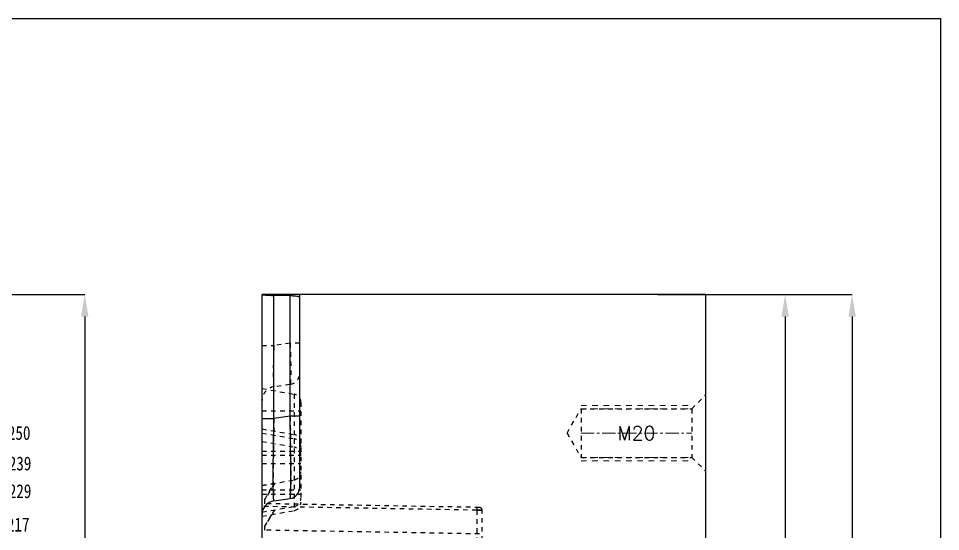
# Model space of a CAD drawing. Header units: millimetres. Extents: x -1265 to 1982, y -12197 to 1934.
# Drawn here: x 338.1 to 670.7, y -2947.6 to -2762.5 of the extents above; entities that cross this region are included whole.
import ezdxf
from ezdxf.enums import TextEntityAlignment as Align

# ---------------------------------------------------------------- set-up
doc = ezdxf.new("R2010")
doc.units = ezdxf.units.MM
doc.header["$LTSCALE"] = 16.335
doc.header["$PDMODE"] = 3
doc.header["$PDSIZE"] = 0.3125
doc.linetypes.add('CENTER', pattern=[0.6, 0.375, -0.075, 0.075, -0.075])
doc.linetypes.add('HIDDEN', pattern=[0.2, 0.1, -0.1])
doc.layers.get('0').update_dxf_attribs({"linetype": 'CONTINUOUS'})
doc.layers.get('Defpoints').update_dxf_attribs({"linetype": 'CONTINUOUS'})
doc.layers.add('DEFAULT_2', color=8, linetype='HIDDEN')
doc.layers.add('DIM', color=3, linetype='CONTINUOUS')
doc.layers.add('screw', color=33, linetype='CONTINUOUS', lineweight=13)
doc.styles.get("Standard").update_dxf_attribs({"font": 'txt', "width": 0.8})
doc.styles.add('TXT', font='txt.shx', dxfattribs={"bigfont": 'gbcbig.shx'})
doc.dimstyles.new('11', dxfattribs={"dimtxt": 8, "dimasz": 8, "dimexe": 0, "dimexo": 0, "dimgap": 0, "dimtad": 0, "dimdsep": 46, "dimtxsty": 'Standard', "dimcen": 0, "dimclrd": 4, "dimclre": 4, "dimclrt": 6, "dimazin": 0, "dimtp": 0.01, "dimtm": 0.01, "dimtfac": 1, "dimtofl": 0, "dimtmove": 0, "dimatfit": 3, "dimfxl": 0, "dimtolj": 1, "dimarcsym": 0})

# ---------------------------------------------------------------- blocks, each defined once
blk = doc.blocks.new('*D443')
at = {"color": 4, "lineweight": -2}
for p, q in [((585.99, -2862.07), (614.67, -2862.07)), ((614.67, -2870.07), (614.67, -3009.57)), ((614.67, -3154.07), (614.67, -3024.51)), ((585.99, -3162.07), (614.67, -3162.07))]:
    blk.add_line(p, q, dxfattribs=at)
at = {"color": 4}
for points in [[(613.34, -2870.07), (616.01, -2870.07), (614.67, -2862.07)], [(613.34, -3154.07), (616.01, -3154.07), (614.67, -3162.07)]]:
    blk.add_solid(points, dxfattribs=at)
at = {"layer": 'Defpoints', "color": 0}
for p in [(585.99, -2862.07), (614.67, -2862.07), (585.99, -3162.07)]:
    blk.add_point(p, dxfattribs=at)
at = {"color": 6, "insert": (614.67, -3017.04), "char_height": 8, "attachment_point": 5, "rotation": 90}
blk.add_mtext('\\A1;300', dxfattribs=at)
blk = doc.blocks.new('*D444')
at = {"color": 4, "lineweight": -2}
for p, q in [((568.59, -2862.07), (638.84, -2862.07)), ((638.84, -2870.07), (638.84, -3084.52)), ((638.84, -3454.07), (638.84, -3099.45)), ((568.59, -3462.07), (638.84, -3462.07))]:
    blk.add_line(p, q, dxfattribs=at)
at = {"color": 4}
for points in [[(637.51, -2870.07), (640.17, -2870.07), (638.84, -2862.07)], [(637.51, -3454.07), (640.17, -3454.07), (638.84, -3462.07)]]:
    blk.add_solid(points, dxfattribs=at)
at = {"layer": 'Defpoints', "color": 0}
for p in [(568.59, -2862.07), (568.59, -3462.07), (638.84, -3462.07)]:
    blk.add_point(p, dxfattribs=at)
at = {"color": 6, "insert": (638.84, -3091.98), "char_height": 8, "attachment_point": 5, "rotation": 90}
blk.add_mtext('\\A1;600', dxfattribs=at)
blk = doc.blocks.new('*D502')
at = {"color": 4, "lineweight": -2}
for p, q in [((234.48, -2862.07), (362.03, -2862.07)), ((362.03, -2870.07), (362.03, -3130.16)), ((362.03, -3454.07), (362.03, -3145.1)), ((234.48, -3462.07), (362.03, -3462.07))]:
    blk.add_line(p, q, dxfattribs=at)
at = {"color": 4}
for points in [[(360.7, -2870.07), (363.36, -2870.07), (362.03, -2862.07)], [(360.7, -3454.07), (363.36, -3454.07), (362.03, -3462.07)]]:
    blk.add_solid(points, dxfattribs=at)
at = {"layer": 'Defpoints', "color": 0}
for p in [(234.48, -2862.07), (234.48, -3462.07), (362.03, -3462.07)]:
    blk.add_point(p, dxfattribs=at)
at = {"color": 6, "insert": (362.03, -3137.63), "char_height": 8, "attachment_point": 5, "rotation": 90}
blk.add_mtext('\\A1;600', dxfattribs=at)
blk = doc.blocks.new('*D517')
at = {"layer": 'Defpoints', "color": 0}
for p in [(208.55, -2945.07), (333.37, -2945.07), (36.15, -3162.07)]:
    blk.add_point(p, dxfattribs=at)
at = {"layer": 'DIM', "color": 4, "lineweight": -2}
blk.add_line((208.55, -2945.07), (333.37, -2945.07), dxfattribs=at)
at = {"layer": 'DIM', "color": 6, "insert": (338.03, -2945.07), "char_height": 5, "attachment_point": 5}
blk.add_mtext('\\A1;217', dxfattribs=at)
blk = doc.blocks.new('*D518')
at = {"layer": 'Defpoints', "color": 0}
for p in [(53.55, -2933.07), (333.37, -2933.07), (36.15, -3162.07)]:
    blk.add_point(p, dxfattribs=at)
at = {"layer": 'DIM', "color": 4, "lineweight": -2}
blk.add_line((53.55, -2933.07), (333.37, -2933.07), dxfattribs=at)
at = {"layer": 'DIM', "color": 6, "insert": (338.7, -2933.07), "char_height": 5, "attachment_point": 5}
blk.add_mtext('\\A1;229', dxfattribs=at)
blk = doc.blocks.new('*D519')
at = {"layer": 'Defpoints', "color": 0}
for p in [(47.15, -2912.07), (333.37, -2912.07), (36.15, -3162.07)]:
    blk.add_point(p, dxfattribs=at)
at = {"layer": 'DIM', "color": 4, "lineweight": -2}
blk.add_line((47.15, -2912.07), (333.37, -2912.07), dxfattribs=at)
at = {"layer": 'DIM', "color": 6, "insert": (338.37, -2912.07), "char_height": 5, "attachment_point": 5}
blk.add_mtext('\\A1;250', dxfattribs=at)
blk = doc.blocks.new('*D520')
at = {"layer": 'Defpoints', "color": 0}
for p in [(208.55, -2923.07), (333.37, -2923.07), (36.15, -3162.07)]:
    blk.add_point(p, dxfattribs=at)
at = {"layer": 'DIM', "color": 4, "lineweight": -2}
blk.add_line((208.55, -2923.07), (333.37, -2923.07), dxfattribs=at)
at = {"layer": 'DIM', "color": 6, "insert": (338.7, -2923.07), "char_height": 5, "attachment_point": 5}
blk.add_mtext('\\A1;239', dxfattribs=at)

msp = doc.modelspace()

# ---------------------------------------------------------------- linework, layer by layer
at = {"color": 7, "linetype": 'Continuous'}
for p, q in [((585.986, -2862.072), (425.986, -2862.072)), ((425.986, -3462.031), (425.986, -2862.114)), ((430.291, -2906.81), (430.291, -2862.421)), ((436.108, -2905.992), (436.108, -2862.501)), ((439.551, -2931.739), (439.551, -2863.005)), ((585.986, -2862.072), (585.986, -3462.072)), ((425.986, -2906.81), (430.291, -2906.81)), ((436.108, -2905.992), (430.291, -2906.81)), ((439.551, -2905.992), (436.108, -2905.992)), ((430.291, -2936.518), (436.108, -2935.7))]:
    msp.add_line(p, q, dxfattribs=at)
msp.add_lwpolyline([(-326.714, -2762.541), (670.732, -2762.541), (670.732, -3582.339), (-326.714, -3582.339)], close=True)
for centre, radius, start, end in [((435.551, -2931.739), 4, 278, 0), ((430.986, -2941.469), 5, 98, 180)]:
    msp.add_arc(centre, radius, start, end, dxfattribs=at)
msp.add_ellipse((376.538, -2944.072), major_axis=(583.46, 0), ratio=0.1405408, start_param=1.4685203, end_param=1.4785385, dxfattribs=at)
for points, knots in [([(425.986, -2862.114), (425.986, -2862.122), (426.023, -2862.135), (426.076, -2862.15), (426.179, -2862.17), (426.315, -2862.19), (426.49, -2862.213), (426.793, -2862.247), (427.252, -2862.289), (427.889, -2862.335), (428.625, -2862.375), (429.437, -2862.405), (430, -2862.417), (430.291, -2862.421)], [0, 0, 0, 0, 0.0058543, 0.0202996, 0.0436899, 0.0759417, 0.116786, 0.1659115, 0.2874061, 0.4366261, 0.6088171, 0.79869, 1, 1, 1, 1]), ([(436.108, -2862.501), (436.561, -2862.507), (437.385, -2862.533), (438.349, -2862.611), (438.96, -2862.707), (439.269, -2862.79), (439.469, -2862.867), (439.551, -2862.965), (439.551, -2863.005)], [0, 0, 0, 0, 0.3828089, 0.6971787, 0.8165499, 0.906274, 0.9656129, 1, 1, 1, 1]), ([(430.291, -2936.518), (430.276, -2936.52), (430.243, -2936.463), (430.224, -2936.368), (430.194, -2936.19), (430.17, -2935.951), (430.145, -2935.638), (430.113, -2935.085), (430.079, -2934.223), (430.049, -2932.992), (430.027, -2931.505), (430.014, -2929.777), (430.01, -2927.823), (430.015, -2925.665), (430.035, -2922.439), (430.082, -2918.071), (430.17, -2912.549), (430.247, -2908.747), (430.291, -2906.81)], [0, 0, 0, 0, 0.0014894, 0.005038, 0.0108821, 0.0190598, 0.0295788, 0.0424239, 0.0749992, 0.1165526, 0.1667127, 0.2250306, 0.2909313, 0.3637754, 0.4428334, 0.6163481, 0.8045468, 1, 1, 1, 1]), ([(436.108, -2935.7), (436.124, -2935.698), (436.142, -2935.633), (436.163, -2935.534), (436.185, -2935.347), (436.205, -2935.101), (436.225, -2934.78), (436.251, -2934.218), (436.277, -2933.347), (436.301, -2932.107), (436.319, -2930.615), (436.329, -2928.885), (436.332, -2926.934), (436.328, -2924.78), (436.313, -2921.567), (436.275, -2917.215), (436.205, -2911.713), (436.143, -2907.924), (436.108, -2905.992)], [0, 0, 0, 0, 0.0015721, 0.0053446, 0.0114371, 0.0198641, 0.0306249, 0.043705, 0.0766915, 0.1185474, 0.1689068, 0.2272847, 0.2931472, 0.3658346, 0.4446504, 0.6174816, 0.8050287, 1, 1, 1, 1])]:
    msp.add_open_spline(points, degree=3, knots=knots, dxfattribs=at)
at = {"layer": 'DEFAULT_2', "color": 8, "linetype": 'HIDDEN'}
for p, q in [((425.986, -2862.072), (425.986, -2862.114)), ((430.291, -2862.421), (430.291, -2862.072)), ((436.108, -2862.501), (436.108, -2862.072)), ((439.551, -2863.005), (439.551, -2862.072)), ((425.986, -2880.5), (430.291, -2880.5)), ((436.108, -2879.683), (430.291, -2880.5)), ((439.551, -2879.683), (436.108, -2879.683)), ((425.986, -2896.011), (437.507, -2898.042)), ((436.108, -2894.537), (430.291, -2895.354)), ((437.507, -2898.042), (437.507, -2940.034)), ((580.986, -2903.322), (585.986, -2898.322)), ((439.986, -2900.997), (439.986, -2937.08)), ((535.986, -2912.072), (541.038, -2903.322)), ((541.038, -2903.322), (541.038, -2920.822)), ((541.038, -2903.322), (580.986, -2903.322)), ((580.986, -2903.322), (580.986, -2920.822)), ((425.986, -2904.011), (439.986, -2904.011)), ((425.986, -2910.577), (437.507, -2912.609)), ((425.986, -2912.066), (437.507, -2914.097)), ((535.986, -2912.072), (541.038, -2920.822)), ((425.986, -2915.066), (437.507, -2917.097)), ((425.986, -2918.577), (439.986, -2918.577)), ((425.986, -2920.066), (439.986, -2920.066)), ((425.986, -2923.011), (439.986, -2923.011)), ((425.986, -2923.066), (439.986, -2923.066)), ((541.038, -2920.822), (580.986, -2920.822)), ((580.986, -2920.822), (585.986, -2925.822)), ((425.986, -2931.011), (437.507, -2928.979)), ((430.46, -2930.222), (426.986, -2936.011)), ((430.46, -2930.152), (430.46, -2930.222)), ((425.986, -2932.577), (439.986, -2932.577)), ((425.986, -2934.066), (439.986, -2934.066)), ((426.986, -2937.547), (426.986, -2935.972)), ((504.394, -2938.899), (425.986, -2937.53)), ((503.406, -2939.886), (425.986, -2938.535)), ((425.986, -2940.577), (437.507, -2938.546)), ((425.986, -2942.066), (437.507, -2940.034)), ((430.46, -2939.789), (426.986, -2945.577)), ((503.406, -2939.886), (503.406, -2950.949)), ((505.381, -2939.903), (503.406, -2939.886)), ((503.406, -2939.886), (505.381, -2939.903)), ((505.381, -3339.66), (505.381, -2939.903)), ((429.341, -2941.474), (425.986, -2947.066)), ((426.986, -2947.095), (426.986, -2945.577)), ((504.394, -2948.446), (425.986, -2947.077))]:
    msp.add_line(p, q, dxfattribs=at)
for centre, radius, start, end in [((435.551, -2890.575), 4, 278, 0), ((430.986, -2900.306), 5, 98, 180), ((436.986, -2900.997), 3, 0, 80), ((436.986, -2915.563), 3, 0, 80), ((436.986, -2917.052), 3, 0, 80), ((436.986, -2920.052), 3, 0, 80), ((436.986, -2926.025), 3, 280, 0), ((-1534.02, -1761.72), 2285.698, 329.0868, 329.256693), ((436.986, -2935.592), 3, 280, 0), ((436.986, -2937.08), 3, 280, 0), ((504.376, -2939.903), 1.005, 0, 89)]:
    msp.add_arc(centre, radius, start, end, dxfattribs=at)
for points, knots in [([(430.291, -2880.5), (430.247, -2881.469), (430.17, -2883.373), (430.082, -2886.139), (430.027, -2888.69), (430.006, -2890.923), (430.018, -2892.542), (430.049, -2893.61), (430.08, -2894.225), (430.114, -2894.7), (430.166, -2895.055), (430.198, -2895.243), (430.262, -2895.358), (430.291, -2895.354)], [0, 0, 0, 0, 0.1953647, 0.3836415, 0.5572435, 0.7091879, 0.8332162, 0.883192, 0.9245225, 0.9568802, 0.9800813, 0.9941409, 1, 1, 1, 1]), ([(436.108, -2879.683), (436.143, -2880.647), (436.205, -2882.539), (436.275, -2885.286), (436.319, -2887.819), (436.334, -2889.75), (436.329, -2891.115), (436.319, -2891.98), (436.301, -2892.726), (436.277, -2893.348), (436.247, -2893.84), (436.213, -2894.195), (436.176, -2894.41), (436.142, -2894.507), (436.119, -2894.535), (436.108, -2894.537)], [0, 0, 0, 0, 0.1945228, 0.3815994, 0.5539675, 0.7051008, 0.770828, 0.829134, 0.8794767, 0.9214045, 0.9545501, 0.9786586, 0.9936133, 0.9977524, 1, 1, 1, 1]), ([(430.291, -2906.81), (430.247, -2908.746), (430.17, -2912.547), (430.082, -2918.068), (430.035, -2922.435), (430.015, -2925.661), (430.01, -2927.82), (430.014, -2929.774), (430.027, -2931.502), (430.049, -2932.99), (430.079, -2934.222), (430.112, -2935.084), (430.145, -2935.638), (430.17, -2935.951), (430.194, -2936.19), (430.224, -2936.368), (430.243, -2936.463), (430.276, -2936.52), (430.291, -2936.518)], [0, 0, 0, 0, 0.1954122, 0.3835368, 0.5570379, 0.6361003, 0.7089558, 0.7748696, 0.8331997, 0.8833809, 0.924955, 0.9575504, 0.9704058, 0.9809307, 0.9891118, 0.994959, 0.9985098, 1, 1, 1, 1]), ([(436.108, -2905.992), (436.143, -2907.924), (436.205, -2911.713), (436.275, -2917.216), (436.313, -2921.568), (436.328, -2924.781), (436.332, -2926.935), (436.329, -2928.886), (436.319, -2930.616), (436.301, -2932.107), (436.277, -2933.347), (436.251, -2934.218), (436.225, -2934.78), (436.205, -2935.1), (436.185, -2935.347), (436.163, -2935.534), (436.142, -2935.633), (436.124, -2935.698), (436.108, -2935.7)], [0, 0, 0, 0, 0.194959, 0.3825214, 0.5553839, 0.6342108, 0.7068971, 0.7727517, 0.8311194, 0.8814634, 0.9233104, 0.9562929, 0.9693717, 0.9801319, 0.9885596, 0.9946535, 0.9984274, 1, 1, 1, 1]), ([(503.406, -2938.881), (503.413, -2938.881), (503.407, -2938.905), (503.412, -2938.925), (503.411, -2938.978), (503.414, -2939.06), (503.414, -2939.187), (503.413, -2939.341), (503.411, -2939.578), (503.409, -2939.762), (503.406, -2939.886)], [0, 0, 0, 0, 0.0191522, 0.0425941, 0.0751185, 0.1668476, 0.2931852, 0.451069, 0.6298584, 1, 1, 1, 1])]:
    msp.add_open_spline(points, degree=3, knots=knots, dxfattribs=at)
msp.add_open_spline([(425.986, -2930.948), (427.478, -2930.683), (428.969, -2930.418), (430.46, -2930.152)], degree=3, dxfattribs=at)
at = {"layer": 'screw', "color": 92, "linetype": 'HIDDEN', "ltscale": 1.243955}
for p, q in [((541.038, -2902.072), (580.986, -2902.072)), ((541.038, -2922.072), (580.986, -2922.072))]:
    msp.add_line(p, q, dxfattribs=at)
at = {"layer": 'screw', "color": 8, "linetype": 'HIDDEN', "ltscale": 1.243955}
for p, q in [((541.038, -2903.322), (580.986, -2903.322)), ((541.038, -2920.822), (580.986, -2920.822))]:
    msp.add_line(p, q, dxfattribs=at)
at = {"layer": 'screw', "color": 1, "linetype": 'CENTER', "ltscale": 0.777472}
msp.add_line((541.038, -2912.072), (580.986, -2912.072), dxfattribs=at)

# ---------------------------------------------------------------- texts
at = {"layer": 'screw', "color": 6, "linetype": 'HIDDEN', "ltscale": 1.243955, "style": 'TXT'}
msp.add_text('M20', height=5, dxfattribs=at).set_placement((561.012, -2912.072), align=Align.MIDDLE)

# ---------------------------------------------------------------- dimensions: what is measured, and where the dimension line sits
for base, p1, p2, picture, middle in [((362.031, -3462.072), (234.475, -2862.072), (234.475, -3462.072), '*D502', (362.031, -3137.63)), ((638.84, -3462.072), (568.586, -2862.072), (568.586, -3462.072), '*D444', (638.84, -3091.983)), ((614.674, -2862.072), (585.986, -3162.072), (585.986, -2862.072), '*D443', (614.674, -3017.041))]:
    dim = msp.add_linear_dim(base=base, p1=p1, p2=p2, angle=90, dimstyle='11', override={"dimfxl": 1.25, "dimarcsym": 1})
    dim.commit()
    dim.dimension.update_dxf_attribs({"geometry": picture, "text_midpoint": middle, "dimtype": 160})
at = {"layer": 'DIM'}
for feature_location, offset, picture, middle in [((47.154, -2912.072), (286.212, 0), '*D519', (338.366, -2912.072)), ((208.554, -2923.072), (124.812, 0), '*D520', (338.699, -2923.072)), ((53.554, -2933.072), (279.812, 0), '*D518', (338.699, -2933.072)), ((208.554, -2945.072), (124.812, 0), '*D517', (338.033, -2945.072))]:
    dim = msp.add_ordinate_dim(feature_location=feature_location, offset=offset, dtype=0, origin=(36.154, -3162.072), dimstyle='11', override={"dimtxt": 5, "dimasz": 2, "dimfxl": 1.25, "dimarcsym": 1}, dxfattribs=at)
    dim.commit()
    dim.dimension.update_dxf_attribs({"geometry": picture, "text_midpoint": middle})

doc.saveas('drawing.dxf')
